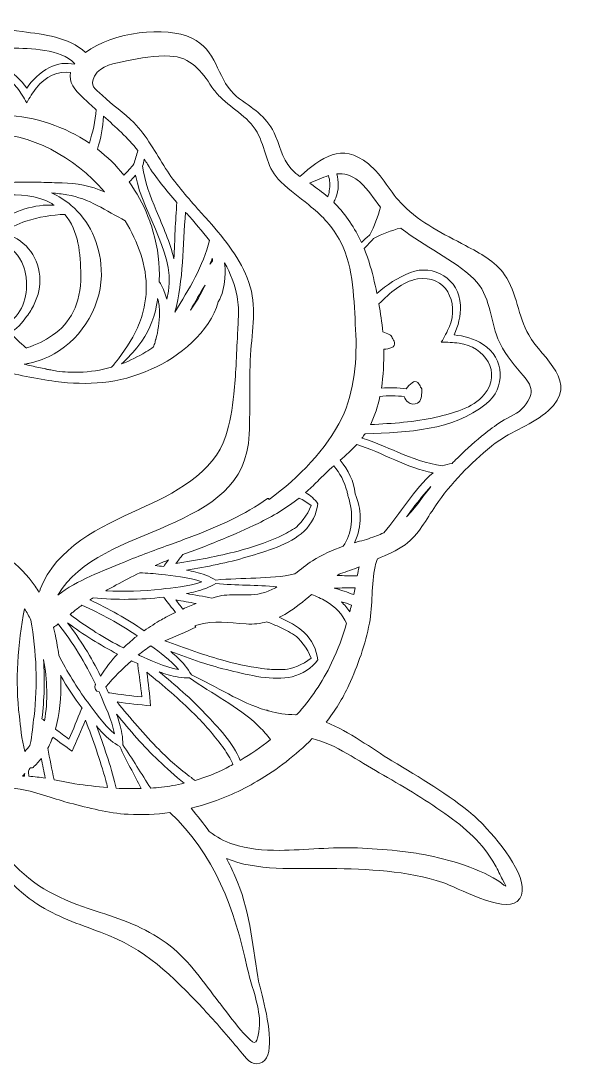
# Model space of a CAD drawing. Extents: x 28 to 2067, y -2033 to -35.
# Drawn here: x 629 to 796.8, y -356.1 to -43.2 of the extents above; entities that cross this region are included whole.
import ezdxf

# ---------------------------------------------------------------- set-up
doc = ezdxf.new("R2010")
doc.units = 0
doc.header["$MEASUREMENT"] = 0
doc.layers.add('Layer 1', color=7, linetype='Continuous', lineweight=0)

msp = doc.modelspace()

# ---------------------------------------------------------------- linework, layer by layer
at = {"layer": 'Layer 1'}
for points, knots in [([(451.05, -300.93), (461.11, -296.79), (471.37, -294.67), (481.86, -291.89), (483.78, -291.38), (485.67, -290.95), (487.53, -290.6), (487.53, -290.6), (491.61, -290.12), (491.61, -290.12), (491.58, -290.07), (491.55, -290.02), (491.51, -289.96), (493.54, -289.69), (495.53, -289.53), (497.51, -289.44), (497.51, -289.44), (497.88, -289.39), (497.88, -289.39), (497.88, -289.39), (497.93, -289.42), (497.93, -289.42), (506.56, -289.04), (514.97, -290.26), (524.18, -292.82), (543.03, -298.04), (569.33, -301.94), (588.16, -292.54), (588.16, -292.54), (607.34, -284.7), (607.34, -284.7), (607.34, -284.7), (628.69, -304.11), (628.69, -304.11), (628.69, -304.11), (628.69, -304.1), (628.69, -304.1), (628.86, -304.24), (629.02, -304.42), (629.19, -304.57), (630.64, -305.89), (632.19, -307.02), (633.79, -308.07), (639.6, -311.86), (646.32, -314.11), (652.83, -316.55), (666.52, -321.65), (674.1, -329.31), (683.81, -339.64), (687.54, -343.62), (691, -347.73), (694.51, -351.85), (695.63, -353.16), (697.51, -356.12), (699.74, -356.03), (705.22, -355.81), (703.72, -345.76), (701.99, -338.11), (701.14, -334.35), (700.22, -331.17), (700.04, -329.98), (698.35, -319.35), (697.59, -309.67), (693.19, -299.64), (692.41, -297.83), (691.55, -296.11), (690.62, -294.42), (699.55, -298.25), (711.09, -297.32), (721.69, -297.46), (732.95, -297.58), (744.84, -298.09), (755.59, -301.66), (759.5, -302.97), (773.77, -310.87), (777.88, -307.34), (782.93, -302.96), (774.56, -291.81), (768.8, -285.53), (767.04, -283.61), (765.52, -282.15), (764.71, -281.45), (757.31, -275.19), (748.59, -270.18), (740.32, -265.16), (734.23, -261.44), (727.53, -256.42), (720.56, -253.57), (723.21, -250.16), (725.55, -246.49), (727.38, -242.46), (730.08, -236.6), (732.33, -230.19), (733.56, -223.87), (734.63, -218.34), (734.03, -212.3), (735.28, -206.84), (735.45, -206.04), (735.68, -205.28), (735.94, -204.54), (738.86, -203.44), (741.72, -202.21), (744.26, -200.34), (748.45, -197.25), (750.49, -192.86), (753.38, -188.66), (758.01, -181.87), (763.86, -176.01), (770.17, -170.79), (770.51, -170.51), (770.84, -170.25), (771.18, -170), (776.26, -166.19), (782.54, -164.3), (787.26, -160.13), (796.78, -151.7), (785.63, -144.69), (781.35, -137.45), (778.03, -131.8), (777.94, -124.77), (774.1, -119.38), (771.19, -115.28), (766.73, -112.94), (762.4, -110.65), (755.88, -107.21), (748.92, -103.82), (743.63, -98.55), (739.79, -94.73), (737.52, -89.54), (733.24, -86.13), (725.05, -79.6), (719.25, -84.23), (712.68, -89.94), (712.25, -89.62), (711.85, -89.3), (711.5, -88.99), (707.29, -85.22), (707.35, -82.29), (705.4, -77.79), (703.01, -72.26), (699.26, -69.95), (694.59, -66.64), (693.94, -66.19), (693.34, -65.68), (692.82, -65.15), (687.71, -59.99), (687.72, -51.89), (680.22, -48.39), (672.5, -44.77), (656.46, -46.47), (648.34, -52.73), (643.09, -47.96), (636.03, -47.4), (629.36, -46.47), (620.33, -45.19), (610.6, -43.25), (601.48, -44.25), (589.59, -45.54), (577.89, -49.61), (567.35, -55.65), (566.82, -54.74), (566.01, -54.05), (565.02, -53.55), (562.06, -52.01), (557.53, -52), (554.72, -51.63), (544.38, -50.26), (535.67, -47.55), (525.44, -51.59), (517.25, -54.82), (511.19, -58.82), (505.78, -65.78), (499.9, -73.28), (497.1, -82.4), (490.96, -89.71), (485.33, -96.42), (480.49, -102.11), (478.92, -111.05), (477.61, -118.57), (478.65, -127.34), (481.22, -134.54), (482.82, -139.02), (485.24, -143.72), (488.19, -148.29), (490.41, -151.71), (492.94, -155.06), (495.71, -158.17), (495.07, -157.85), (494.45, -157.53), (493.81, -157.24), (487.29, -154.22), (480.26, -152.69), (474.8, -155.93), (470.38, -158.56), (469.67, -162.95), (468.74, -167.8), (468.69, -168), (468.66, -168.23), (468.61, -168.43), (467.12, -176.5), (466.04, -184.26), (467.37, -192.5), (467.99, -196.58), (469.36, -199.99), (473.44, -201.68), (480.25, -204.48), (490.29, -194.69), (493.78, -201.78), (495.24, -204.77), (494.6, -208.28), (498.68, -208.85), (499.76, -209), (500.66, -208.51), (501.56, -208.07), (513.49, -217.16), (517.19, -234.09), (525.55, -245.91), (526.48, -247.22), (527.5, -248.53), (528.59, -249.81), (518.64, -249.67), (506.61, -255.37), (500.28, -259.01), (492.07, -263.73), (484.19, -269.5), (476.88, -275.51), (467.64, -283.1), (460.32, -291.89), (449.77, -297.92), (448.18, -298.83), (449.27, -301.68), (451.05, -300.93)], [0, 0, 0, 0, 1, 1, 1, 2, 2, 2, 3, 3, 3, 4, 4, 4, 5, 5, 5, 6, 6, 6, 7, 7, 7, 8, 8, 8, 9, 9, 9, 10, 10, 10, 11, 11, 11, 12, 12, 12, 13, 13, 13, 14, 14, 14, 15, 15, 15, 16, 16, 16, 17, 17, 17, 18, 18, 18, 19, 19, 19, 20, 20, 20, 21, 21, 21, 22, 22, 22, 23, 23, 23, 24, 24, 24, 25, 25, 25, 26, 26, 26, 27, 27, 27, 28, 28, 28, 29, 29, 29, 30, 30, 30, 31, 31, 31, 32, 32, 32, 33, 33, 33, 34, 34, 34, 35, 35, 35, 36, 36, 36, 37, 37, 37, 38, 38, 38, 39, 39, 39, 40, 40, 40, 41, 41, 41, 42, 42, 42, 43, 43, 43, 44, 44, 44, 45, 45, 45, 46, 46, 46, 47, 47, 47, 48, 48, 48, 49, 49, 49, 50, 50, 50, 51, 51, 51, 52, 52, 52, 53, 53, 53, 54, 54, 54, 55, 55, 55, 56, 56, 56, 57, 57, 57, 58, 58, 58, 59, 59, 59, 60, 60, 60, 61, 61, 61, 62, 62, 62, 63, 63, 63, 64, 64, 64, 65, 65, 65, 66, 66, 66, 67, 67, 67, 68, 68, 68, 69, 69, 69, 70, 70, 70, 71, 71, 71, 72, 72, 72, 73, 73, 73, 74, 74, 74, 75, 75, 75, 76, 76, 76, 77, 77, 77, 77]), ([(596.52, -51.98), (597.95, -51.83), (599.38, -51.69), (600.81, -51.59), (601.47, -51.54), (602.12, -51.48), (602.78, -51.44), (610.36, -51.01), (618.43, -51.15), (625.96, -51.41), (631.92, -51.6), (640.68, -51.48), (645.13, -56.09), (645.09, -56.15), (645.05, -56.2), (645.01, -56.25), (642.61, -55.72), (639.99, -55.98), (637.52, -57.27), (634.58, -58.8), (632.45, -60.95), (630.71, -63.41), (628.96, -60.95), (626.83, -58.8), (623.89, -57.27), (617.09, -53.72), (609.12, -57.89), (607.98, -65.4), (607.61, -67.85), (607.54, -70.25), (607.71, -72.61), (604.41, -73.24), (601.2, -74.12), (598.27, -75.31), (597.32, -75.69), (596.46, -76.12), (595.63, -76.58), (594.95, -74.33), (594.27, -72.09), (593.59, -69.85), (593.72, -64.48), (595.15, -59.29), (597.69, -54.36), (598.4, -52.98), (596.32, -51.76), (595.6, -53.14), (594.44, -55.4), (593.5, -57.75), (592.77, -60.14), (592.73, -59.98), (592.65, -59.83), (592.53, -59.69), (590.98, -57.8), (589.88, -55.44), (589.55, -53.01), (591.85, -52.59), (594.17, -52.24), (596.52, -51.98)], [0, 0, 0, 0, 1, 1, 1, 2, 2, 2, 3, 3, 3, 4, 4, 4, 5, 5, 5, 6, 6, 6, 7, 7, 7, 8, 8, 8, 9, 9, 9, 10, 10, 10, 11, 11, 11, 12, 12, 12, 13, 13, 13, 14, 14, 14, 15, 15, 15, 16, 16, 16, 17, 17, 17, 18, 18, 18, 19, 19, 19, 19]), ([(651.1, -59.79), (652.71, -56.48), (657.31, -56.02), (660.63, -55.26), (664.8, -54.3), (669.35, -53.63), (673.67, -53.8), (679.9, -54.02), (683.2, -58.35), (686.29, -63.11), (687.01, -64.18), (687.82, -65.17), (688.73, -66.05), (692.63, -69.9), (697.91, -72.44), (700.31, -77.53), (702.7, -82.55), (702.67, -87.47), (706.97, -91.53), (709.78, -94.18), (712.58, -96.22), (715.22, -98.34), (715.52, -98.58), (715.81, -98.83), (716.1, -99.07), (719.45, -101.83), (722.49, -104.85), (724.92, -109.62), (728.9, -117.43), (728.89, -127.19), (729.41, -135.79), (729.91, -144.31), (729.07, -154.65), (725.24, -162.35), (720.55, -171.81), (712.49, -180.13), (703.48, -186.8), (703.45, -186.59), (703.21, -186.38), (702.99, -186.53), (696.04, -191.41), (688.64, -194.69), (681.06, -197.58), (678.86, -198.42), (676.66, -199.24), (674.43, -200.05), (669.56, -201.83), (664.65, -203.58), (659.73, -205.66), (653.93, -208.11), (645.78, -210.98), (640.03, -215.5), (652.82, -193.58), (696.31, -197.53), (697.5, -167.24), (697.83, -158.81), (697.32, -150.37), (697.99, -141.95), (698.58, -134.51), (699.8, -127.48), (696.9, -120.34), (694.13, -113.55), (689.35, -107.84), (684.38, -102.25), (683.58, -101.35), (682.78, -100.47), (681.99, -99.57), (678.53, -95.71), (675.12, -91.79), (672.39, -87.55), (669.33, -82.8), (666.85, -77.83), (662.85, -73.77), (659.91, -70.8), (656.41, -68.5), (653.41, -65.62), (650.98, -63.3), (649.56, -62.99), (651.1, -59.79)], [0, 0, 0, 0, 1, 1, 1, 2, 2, 2, 3, 3, 3, 4, 4, 4, 5, 5, 5, 6, 6, 6, 7, 7, 7, 8, 8, 8, 9, 9, 9, 10, 10, 10, 11, 11, 11, 12, 12, 12, 13, 13, 13, 14, 14, 14, 15, 15, 15, 16, 16, 16, 17, 17, 17, 18, 18, 18, 19, 19, 19, 20, 20, 20, 21, 21, 21, 22, 22, 22, 23, 23, 23, 24, 24, 24, 25, 25, 25, 26, 26, 26, 26]), ([(647.55, -66.23), (648.87, -67.51), (650.2, -68.71), (651.52, -69.88), (651.43, -73.31), (650.44, -76.83), (649.5, -79.95), (642.13, -74.94), (633.37, -71.98), (624.12, -71.52), (623.82, -71.5), (623.51, -71.45), (623.21, -71.45), (622.34, -71.42), (621.44, -71.41), (620.56, -71.42), (619.43, -71.42), (618.31, -71.45), (617.16, -71.5), (615.96, -71.56), (614.76, -71.65), (613.56, -71.77), (612.4, -71.89), (611.24, -72.04), (610.08, -72.21), (609.74, -69.58), (609.79, -66.95), (610.69, -64.53), (613.68, -56.44), (623.08, -57.2), (627.81, -63.31), (628.91, -64.74), (629.85, -66.27), (630.71, -67.84), (631.56, -66.27), (632.5, -64.74), (633.61, -63.31), (636.23, -59.93), (640.28, -58.19), (643.88, -58.69), (643.17, -61.69), (645.15, -63.89), (647.55, -66.23)], [0, 0, 0, 0, 1, 1, 1, 2, 2, 2, 3, 3, 3, 4, 4, 4, 5, 5, 5, 6, 6, 6, 7, 7, 7, 8, 8, 8, 9, 9, 9, 10, 10, 10, 11, 11, 11, 12, 12, 12, 13, 13, 13, 14, 14, 14, 14]), ([(653.75, -71.85), (657.44, -75.09), (660.98, -78.25), (664.09, -82.17), (663.69, -83.49), (663.29, -84.81), (662.89, -86.13), (661.98, -87.32), (660.96, -88.44), (659.89, -89.51), (657.54, -86.59), (654.87, -83.98), (651.94, -81.71), (652.93, -78.49), (653.59, -75.21), (653.75, -71.85)], [0, 0, 0, 0, 1, 1, 1, 2, 2, 2, 3, 3, 3, 4, 4, 4, 5, 5, 5, 5]), ([(654.02, -94.49), (650, -92.78), (645.56, -91.9), (641.35, -91.84), (640.32, -91.82), (639.27, -91.81), (638.2, -91.76), (637.15, -91.73), (636.09, -91.7), (635.02, -91.67), (626.68, -91.41), (618.03, -91.44), (610.95, -96.01), (601.99, -101.81), (596.72, -111.92), (596.57, -122.54), (596.52, -125.83), (596.86, -133.43), (599.14, -138.12), (597.82, -137.81), (596.49, -137.51), (595.15, -137.23), (593.89, -136.96), (592.62, -136.7), (591.36, -136.47), (588.92, -136.02), (586.47, -135.65), (584.01, -135.35), (583.79, -135.32), (583.58, -135.29), (583.37, -135.27), (575.82, -134.4), (568.18, -135.04), (561.42, -137.52), (561.33, -136.4), (561.23, -135.29), (561.13, -134.16), (560.87, -131.15), (560.59, -128.13), (560.67, -125.1), (560.75, -122.77), (561.05, -120.43), (561.71, -118.08), (561.75, -117.93), (561.77, -117.76), (561.83, -117.61), (563.27, -112.77), (566.11, -108.37), (569.58, -104.58), (572.01, -101.92), (574.77, -99.56), (577.6, -97.58), (581.8, -94.64), (585.32, -91.7), (588.83, -88.44), (590.14, -87.23), (591.45, -85.98), (592.81, -84.65), (598.68, -78.88), (606.69, -77.38), (614.68, -76.84), (615.85, -76.77), (617.03, -76.75), (618.18, -76.77), (632.13, -76.97), (644.93, -83.98), (654.02, -94.49)], [0, 0, 0, 0, 1, 1, 1, 2, 2, 2, 3, 3, 3, 4, 4, 4, 5, 5, 5, 6, 6, 6, 7, 7, 7, 8, 8, 8, 9, 9, 9, 10, 10, 10, 11, 11, 11, 12, 12, 12, 13, 13, 13, 14, 14, 14, 15, 15, 15, 16, 16, 16, 17, 17, 17, 18, 18, 18, 19, 19, 19, 20, 20, 20, 21, 21, 21, 22, 22, 22, 22]), ([(674.86, -114.58), (673.7, -109.67), (671.59, -104.83), (669.59, -100.12), (667.78, -95.87), (666.1, -91.39), (665.5, -86.83), (665.67, -86.14), (665.83, -85.45), (665.99, -84.76), (666.31, -85.24), (666.63, -85.73), (666.94, -86.24), (669.41, -90.26), (672.55, -94.01), (675.79, -97.71), (675.27, -103.25), (675.18, -108.95), (674.86, -114.58)], [0, 0, 0, 0, 1, 1, 1, 2, 2, 2, 3, 3, 3, 4, 4, 4, 5, 5, 5, 6, 6, 6, 6]), ([(668.12, -104.75), (667.8, -103.8), (667.48, -102.85), (667.1, -101.89), (665.62, -98.15), (663.71, -94.71), (661.46, -91.57), (662.13, -90.91), (662.78, -90.23), (663.38, -89.52), (665.72, -102.11), (676.33, -113.86), (672.75, -126.71), (672.34, -125.13), (671.72, -123.58), (670.83, -122.05), (670.71, -121.85), (670.59, -121.66), (670.46, -121.46), (670.49, -120.76), (670.51, -120.07), (670.51, -119.38), (670.49, -114.43), (669.72, -109.59), (668.12, -104.75)], [0, 0, 0, 0, 1, 1, 1, 2, 2, 2, 3, 3, 3, 4, 4, 4, 5, 5, 5, 6, 6, 6, 7, 7, 7, 8, 8, 8, 8]), ([(721.27, -89.67), (721.69, -91), (721.8, -92.52), (721.51, -94.23), (721.41, -94.84), (721.25, -95.44), (721.06, -96.02), (719.45, -94.65), (717.77, -93.44), (715.96, -92.17), (715.86, -92.08), (715.71, -91.99), (715.57, -91.9), (717.51, -91.14), (719.4, -90.25), (721.27, -89.67)], [0, 0, 0, 0, 1, 1, 1, 2, 2, 2, 3, 3, 3, 4, 4, 4, 5, 5, 5, 5]), ([(730.27, -91.2), (730.47, -91.35), (730.67, -91.5), (730.87, -91.7), (733.18, -93.86), (734.92, -96.54), (736.83, -99.08), (736.13, -101.98), (735.09, -104.76), (733.66, -107.38), (732.83, -108.15), (732, -108.93), (731.17, -109.71), (729.17, -105.45), (726.48, -101.41), (723.3, -98.13), (723.15, -97.97), (722.99, -97.82), (722.83, -97.66), (723.03, -97.22), (723.24, -96.79), (723.42, -96.33), (724.38, -93.89), (724.41, -91.39), (723.75, -89.14), (725.9, -88.91), (728.05, -89.37), (730.27, -91.2)], [0, 0, 0, 0, 1, 1, 1, 2, 2, 2, 3, 3, 3, 4, 4, 4, 5, 5, 5, 6, 6, 6, 7, 7, 7, 8, 8, 8, 9, 9, 9, 9]), ([(617.18, -135.83), (618.69, -138.13), (620.47, -140.11), (622.48, -141.53), (623.27, -142.09), (624.11, -142.58), (624.97, -142.94), (623.95, -143.16), (622.9, -143.38), (621.85, -143.57), (621.58, -143.63), (621.35, -143.78), (621.2, -143.98), (620.76, -143.86), (620.32, -143.74), (619.86, -143.61), (616.51, -142.7), (613.15, -141.77), (609.78, -140.86), (608.18, -140.43), (606.57, -139.99), (604.97, -139.56), (604.01, -134.1), (603.34, -128.12), (603.57, -122.35), (603.6, -121.62), (603.65, -120.9), (603.71, -120.18), (603.81, -118.84), (603.98, -117.51), (604.22, -116.2), (605.87, -106.91), (610.79, -98.96), (622.08, -95.81), (622.52, -95.68), (623.01, -95.58), (623.47, -95.49), (628.64, -95.39), (633.51, -95.33), (638.22, -98.06), (638.46, -98.2), (638.69, -98.37), (638.93, -98.52), (633.23, -98.16), (626.85, -100.2), (621.72, -103.71), (617.01, -106.94), (613.37, -111.42), (612.34, -116.49), (611.27, -121.69), (613.25, -129.81), (617.18, -135.83)], [0, 0, 0, 0, 1, 1, 1, 2, 2, 2, 3, 3, 3, 4, 4, 4, 5, 5, 5, 6, 6, 6, 7, 7, 7, 8, 8, 8, 9, 9, 9, 10, 10, 10, 11, 11, 11, 12, 12, 12, 13, 13, 13, 14, 14, 14, 15, 15, 15, 16, 16, 16, 17, 17, 17, 17]), ([(631.31, -145.96), (631.31, -145.96), (631.54, -145.91), (631.54, -145.91), (634.15, -145.35), (636.67, -144.39), (638.96, -143.08), (647.69, -138.09), (653.59, -128.21), (653.09, -117.75), (652.71, -109.91), (649.32, -103.07), (644.09, -98.6), (642.3, -97.05), (640.29, -95.78), (638.1, -94.85), (639.74, -94.99), (641.32, -95.17), (642.79, -95.42), (649.48, -96.48), (654.55, -100.24), (660.28, -103.2), (664.04, -109.51), (666.78, -116.61), (666.58, -123.98), (666.52, -125.74), (666.31, -127.43), (665.97, -129.06), (665.51, -131.24), (664.81, -133.32), (663.93, -135.3), (662.24, -139.06), (659.9, -142.5), (657.23, -145.84), (656.88, -146.26), (656.53, -146.69), (656.17, -147.11), (653.03, -148.01), (649.74, -148.53), (646.38, -148.62), (644.22, -148.68), (641.99, -148.58), (639.77, -148.26), (639.15, -148.17), (638.54, -148.06), (637.91, -147.95), (637.49, -147.86), (637.08, -147.77), (636.65, -147.69), (636.59, -147.68), (636.51, -147.66), (636.45, -147.65), (635.01, -147.36), (633.56, -147.05), (632.13, -146.72), (631.4, -146.55), (630.67, -146.4), (629.94, -146.22), (630.39, -146.16), (630.85, -146.05), (631.31, -145.96)], [0, 0, 0, 0, 1, 1, 1, 2, 2, 2, 3, 3, 3, 4, 4, 4, 5, 5, 5, 6, 6, 6, 7, 7, 7, 8, 8, 8, 9, 9, 9, 10, 10, 10, 11, 11, 11, 12, 12, 12, 13, 13, 13, 14, 14, 14, 15, 15, 15, 16, 16, 16, 17, 17, 17, 18, 18, 18, 19, 19, 19, 20, 20, 20, 20]), ([(630.68, -131.89), (631.57, -130.75), (632.33, -129.53), (632.95, -128.24), (634.21, -125.65), (634.9, -122.8), (634.61, -119.85), (634.29, -116.58), (633.12, -113.78), (631.29, -111.58), (629.34, -109.24), (626.65, -107.62), (623.47, -106.99), (623.42, -106.97), (623.38, -106.96), (623.35, -106.96), (623.41, -106.89), (623.5, -106.85), (623.57, -106.79), (625.61, -105.31), (627.97, -104.17), (630.47, -103.33), (634.28, -102.04), (638.39, -101.41), (642.12, -101.29), (646.29, -106.15), (646.9, -113.15), (646.94, -119.54), (647, -128.31), (643.73, -133.89), (638.45, -137.55), (636.19, -139.12), (633.58, -140.36), (630.68, -141.33), (630.65, -141.35), (630.64, -141.36), (630.61, -141.36), (629.77, -140.65), (628.9, -139.88), (628.05, -139.09), (627.21, -138.32), (626.37, -137.51), (625.57, -136.66), (627.71, -135.97), (629.34, -133.6), (630.68, -131.89)], [0, 0, 0, 0, 1, 1, 1, 2, 2, 2, 3, 3, 3, 4, 4, 4, 5, 5, 5, 6, 6, 6, 7, 7, 7, 8, 8, 8, 9, 9, 9, 10, 10, 10, 11, 11, 11, 12, 12, 12, 13, 13, 13, 14, 14, 14, 15, 15, 15, 15]), ([(675.18, -130.58), (677.78, -120.89), (677.53, -110.7), (678.35, -100.62), (678.44, -100.72), (678.53, -100.82), (678.62, -100.93), (681.03, -103.61), (683.4, -106.33), (685.56, -109.14), (683.7, -116.56), (679.36, -123.86), (675.18, -130.58)], [0, 0, 0, 0, 1, 1, 1, 2, 2, 2, 3, 3, 3, 4, 4, 4, 4]), ([(743.12, -105.51), (750.08, -111.02), (758.65, -114.6), (764.95, -120.73), (769.89, -125.54), (769.66, -132.52), (772.11, -138.56), (773.72, -142.55), (776.28, -145.61), (779.02, -148.82), (782.6, -153.01), (783.63, -154.95), (779.16, -159.73), (777.51, -161.46), (774.36, -162.51), (772.35, -163.91), (770.59, -165.14), (768.88, -166.45), (767.22, -167.8), (764.47, -170.09), (761.83, -172.52), (759.29, -175.02), (758.97, -175.33), (758.67, -175.65), (758.36, -175.96), (757.35, -176.2), (756.35, -176.43), (755.34, -176.67), (750.78, -176.07), (746.31, -174.4), (742.05, -172.59), (738.54, -171.09), (734.95, -169.54), (731.31, -168.36), (731.63, -167.95), (731.93, -167.52), (732.23, -167.09), (745.28, -166.52), (758.37, -166.26), (768.57, -158.12), (774.51, -153.37), (774.13, -144.39), (767.65, -140.27), (764.86, -138.49), (761.93, -137.71), (758.94, -137.43), (760.19, -134.7), (760.98, -131.77), (760.84, -128.47), (760.51, -120.8), (752.92, -115.98), (745.84, -118.75), (742.02, -120.25), (738.75, -122.4), (735.81, -124.96), (735.14, -121.7), (734.35, -118.59), (733.5, -115.74), (733.08, -114.33), (732.56, -112.92), (731.98, -111.52), (732.92, -110.52), (733.86, -109.52), (734.8, -108.51), (737.38, -107.11), (740.11, -106.08), (742.96, -105.38), (743.02, -105.42), (743.07, -105.47), (743.12, -105.51)], [0, 0, 0, 0, 1, 1, 1, 2, 2, 2, 3, 3, 3, 4, 4, 4, 5, 5, 5, 6, 6, 6, 7, 7, 7, 8, 8, 8, 9, 9, 9, 10, 10, 10, 11, 11, 11, 12, 12, 12, 13, 13, 13, 14, 14, 14, 15, 15, 15, 16, 16, 16, 17, 17, 17, 18, 18, 18, 19, 19, 19, 20, 20, 20, 21, 21, 21, 22, 22, 22, 23, 23, 23, 23]), ([(623.71, -134.27), (623.62, -134.28), (623.56, -134.31), (623.5, -134.36), (619.46, -129.61), (616.4, -124.02), (616.91, -118.28), (617.24, -114.54), (618.7, -111.58), (620.85, -109.21), (621.08, -108.97), (621.31, -108.71), (621.53, -108.48), (621.76, -108.6), (622.05, -108.75), (622.46, -109.03), (622.52, -109.07), (622.57, -109.09), (622.63, -109.15), (625.45, -111.16), (627.56, -112.31), (629.24, -115.59), (629.56, -116.23), (629.82, -116.93), (630.03, -117.67), (630.38, -118.91), (630.59, -120.28), (630.64, -121.68), (630.82, -126.96), (628.76, -132.8), (623.71, -134.27)], [0, 0, 0, 0, 1, 1, 1, 2, 2, 2, 3, 3, 3, 4, 4, 4, 5, 5, 5, 6, 6, 6, 7, 7, 7, 8, 8, 8, 9, 9, 9, 10, 10, 10, 10]), ([(685.68, -116.25), (685.68, -116.25), (685.68, -116.25), (685.68, -116.25), (685.93, -115.64), (686.17, -115.03), (686.4, -114.42), (686.43, -114.7), (686.46, -114.97), (686.48, -115.24), (686.22, -115.58), (685.94, -115.91), (685.68, -116.25)], [0, 0, 0, 0, 1, 1, 1, 2, 2, 2, 3, 3, 3, 4, 4, 4, 4]), ([(561.2, -145.24), (572.04, -141.03), (584.16, -142.35), (595.3, -144.18), (604.01, -145.61), (612.86, -145.97), (621.5, -147.92), (627.67, -149.32), (633.58, -150.65), (639.38, -151.38), (648.89, -152.59), (658.18, -152.18), (668.09, -147.75), (676.49, -144.01), (685.68, -136.6), (688.17, -127.51), (689.44, -125.47), (689.98, -122.85), (690.16, -120.47), (690.19, -120.05), (690.22, -119.61), (690.24, -119.19), (690.27, -118.08), (690.19, -116.94), (690.08, -115.83), (691.85, -119), (693.19, -122.33), (693.84, -125.94), (694.24, -128.13), (694.38, -130.43), (694.21, -132.85), (694.12, -134.28), (694.04, -135.77), (693.97, -137.28), (693.81, -140.28), (693.69, -143.42), (693.52, -146.58), (693.37, -149.44), (693.17, -152.34), (692.87, -155.17), (692.41, -159.6), (691.68, -163.89), (690.46, -167.74), (686.98, -178.86), (674.46, -185.25), (664.49, -189.66), (652.94, -194.79), (639.25, -201.51), (634.79, -213.67), (634.69, -213.99), (634.55, -214.3), (634.44, -214.62), (634.06, -213.99), (633.65, -213.4), (633.24, -212.8), (628.67, -206.15), (622.02, -201.45), (613.08, -198.42), (596.29, -192.74), (579.11, -193.33), (561.68, -191.61), (555.39, -190.99), (547.75, -190.35), (540.93, -188.6), (540.9, -188.37), (540.85, -188.14), (540.83, -187.9), (540.73, -187.05), (540.64, -186.16), (540.67, -185.2), (540.73, -183.44), (541, -181.63), (541.35, -179.81), (541.69, -178.12), (542.1, -176.45), (542.49, -174.78), (542.75, -173.68), (543.01, -172.58), (543.22, -171.5), (543.38, -170.74), (543.56, -169.96), (543.76, -169.19), (546.18, -159.67), (551.83, -148.87), (561.2, -145.24)], [0, 0, 0, 0, 1, 1, 1, 2, 2, 2, 3, 3, 3, 4, 4, 4, 5, 5, 5, 6, 6, 6, 7, 7, 7, 8, 8, 8, 9, 9, 9, 10, 10, 10, 11, 11, 11, 12, 12, 12, 13, 13, 13, 14, 14, 14, 15, 15, 15, 16, 16, 16, 17, 17, 17, 18, 18, 18, 19, 19, 19, 20, 20, 20, 21, 21, 21, 22, 22, 22, 23, 23, 23, 24, 24, 24, 25, 25, 25, 26, 26, 26, 27, 27, 27, 28, 28, 28, 28]), ([(748.9, -153.11), (748.71, -152.57), (748.42, -152.09), (748.04, -151.74), (747.52, -151.26), (746.85, -151.31), (746.33, -151.75), (745.68, -152.29), (745.05, -152.89), (744.61, -153.62), (742.11, -153.19), (739.61, -153.15), (737.13, -153.42), (737.73, -149.66), (737.93, -145.72), (737.83, -141.74), (738.65, -141.71), (739.46, -141.47), (740.24, -141.19), (740.87, -140.96), (741.25, -140.41), (741.1, -139.72), (740.99, -139.21), (740.71, -138.72), (740.35, -138.28), (740.27, -137.88), (739.98, -137.53), (739.5, -137.34), (738.95, -137.12), (738.25, -136.74), (737.54, -136.53), (737.29, -133.69), (736.9, -130.89), (736.42, -128.15), (739.61, -124.85), (743.42, -121.44), (747.95, -120.66), (756.45, -119.21), (760.49, -127.73), (757.56, -134.88), (756.88, -136.55), (756.03, -138.13), (755.09, -139.65), (756.88, -139.61), (758.67, -139.66), (760.46, -139.9), (768.12, -140.94), (773.48, -148.7), (767.97, -155.34), (764.56, -159.43), (758.55, -160.93), (753.61, -162.08), (747.12, -163.59), (740.47, -163.97), (733.85, -164.31), (733.87, -164.26), (733.9, -164.21), (733.93, -164.16), (735.15, -161.61), (736.05, -158.83), (736.67, -155.92), (739.15, -155.59), (741.63, -155.57), (744.09, -155.98), (744.21, -156.61), (744.55, -157.19), (745.13, -157.62), (745.97, -158.25), (747.07, -158.34), (748.01, -157.91), (749.23, -157.34), (749.14, -155.42), (749.3, -154.31), (749.38, -153.8), (749.22, -153.38), (748.9, -153.11)], [0, 0, 0, 0, 1, 1, 1, 2, 2, 2, 3, 3, 3, 4, 4, 4, 5, 5, 5, 6, 6, 6, 7, 7, 7, 8, 8, 8, 9, 9, 9, 10, 10, 10, 11, 11, 11, 12, 12, 12, 13, 13, 13, 14, 14, 14, 15, 15, 15, 16, 16, 16, 17, 17, 17, 18, 18, 18, 19, 19, 19, 20, 20, 20, 21, 21, 21, 22, 22, 22, 23, 23, 23, 24, 24, 24, 25, 25, 25, 25]), ([(684.22, -122.54), (683, -125.16), (681.54, -127.65), (679.88, -129.99), (681.25, -127.48), (682.68, -124.96), (684.22, -122.54)], [0, 0, 0, 0, 1, 1, 1, 2, 2, 2, 2]), ([(664.36, -140.55), (666.94, -137.16), (668.82, -133.29), (669.68, -128.5), (669.8, -127.83), (669.9, -127.17), (670, -126.51), (670.37, -127.85), (670.57, -129.29), (670.57, -130.83), (670.56, -133.62), (670.13, -136.26), (669.44, -138.82), (669.41, -138.87), (669.38, -138.92), (669.36, -138.98), (669.24, -139.2), (669.21, -139.41), (669.22, -139.61), (669.08, -140.09), (668.93, -140.56), (668.78, -141.02), (668.02, -141.55), (667.26, -142.06), (666.47, -142.55), (664.14, -143.96), (661.68, -145.18), (659.12, -146.12), (661.08, -144.37), (662.83, -142.55), (664.36, -140.55)], [0, 0, 0, 0, 1, 1, 1, 2, 2, 2, 3, 3, 3, 4, 4, 4, 5, 5, 5, 6, 6, 6, 7, 7, 7, 8, 8, 8, 9, 9, 9, 10, 10, 10, 10]), ([(735.71, -197.69), (734.17, -198.28), (732.47, -198.81), (730.56, -199.33), (730.07, -199.46), (729.58, -199.6), (729.1, -199.74), (731.44, -194.58), (731.16, -189.59), (729.26, -185.06), (728.79, -181.38), (727.39, -177.93), (724.75, -175.04), (726.49, -173.51), (728.2, -171.96), (729.74, -170.26), (737.36, -172.71), (744.84, -177.34), (752.65, -178.79), (752.65, -178.79), (752.65, -178.79), (752.65, -178.79), (746.9, -183.71), (742.85, -190.98), (737.83, -196.79), (737.15, -197.11), (736.45, -197.41), (735.71, -197.69)], [0, 0, 0, 0, 1, 1, 1, 2, 2, 2, 3, 3, 3, 4, 4, 4, 5, 5, 5, 6, 6, 6, 7, 7, 7, 8, 8, 8, 9, 9, 9, 9]), ([(725.7, -200.82), (722.49, -201.93), (719.42, -203.3), (716.48, -205.16), (714.62, -206.36), (712.9, -207.75), (711.2, -209.12), (703.51, -210.76), (695.37, -210.16), (687.46, -210.96), (685.55, -209.8), (683.39, -209.01), (681.43, -208.55), (680.5, -208.34), (679.55, -208.14), (678.61, -207.95), (684.77, -206.94), (690.94, -205.8), (696.91, -203.99), (702.44, -202.31), (709.6, -200.39), (713.92, -196.29), (716.2, -194.14), (717.74, -191.02), (718.09, -188.05), (718.09, -188.05), (718.1, -188.05), (718.1, -188.05), (717.14, -186.76), (715.85, -185.61), (714.39, -184.71), (715.62, -183.64), (716.82, -182.53), (717.94, -181.34), (719.49, -179.69), (721.16, -178.19), (722.84, -176.71), (724.69, -178.81), (726.05, -181.45), (726.84, -184.41), (726.94, -184.82), (727.03, -185.23), (727.1, -185.64), (727.24, -186.03), (727.37, -186.43), (727.48, -186.83), (728.85, -191.85), (728.32, -196.87), (725.7, -200.82)], [0, 0, 0, 0, 1, 1, 1, 2, 2, 2, 3, 3, 3, 4, 4, 4, 5, 5, 5, 6, 6, 6, 7, 7, 7, 8, 8, 8, 9, 9, 9, 10, 10, 10, 11, 11, 11, 12, 12, 12, 13, 13, 13, 14, 14, 14, 15, 15, 15, 16, 16, 16, 16]), ([(748.53, -187.4), (747.21, -189.21), (745.94, -190.72), (744.67, -191.99), (745.31, -191.15), (745.95, -190.3), (746.58, -189.47), (748.27, -187.22), (750.06, -184.97), (752.02, -182.93), (750.82, -184.38), (749.65, -185.86), (748.53, -187.4)], [0, 0, 0, 0, 1, 1, 1, 2, 2, 2, 3, 3, 3, 4, 4, 4, 4]), ([(716.02, -188.61), (716.02, -188.61), (716.02, -188.61), (716.02, -188.61), (715.02, -191.56), (712.52, -194.55), (711.03, -195.48), (709.49, -196.43), (707.94, -197.32), (706.27, -198.04), (702.34, -199.73), (698.31, -201.18), (694.16, -202.25), (687.99, -203.84), (681.74, -204.98), (675.46, -206.02), (676.17, -205.12), (676.85, -204.2), (677.53, -203.29), (677.91, -203.15), (678.29, -203.01), (678.68, -202.88), (685.97, -200.26), (693.13, -197.26), (700.12, -193.94), (704.53, -191.84), (708.66, -189.36), (712.43, -186.36), (713.7, -186.94), (714.99, -187.7), (716.02, -188.61)], [0, 0, 0, 0, 1, 1, 1, 2, 2, 2, 3, 3, 3, 4, 4, 4, 5, 5, 5, 6, 6, 6, 7, 7, 7, 8, 8, 8, 9, 9, 9, 10, 10, 10, 10]), ([(669.25, -206.62), (669.71, -206.42), (670.15, -206.2), (670.61, -206.01), (670.93, -205.88), (671.25, -205.72), (671.57, -205.59), (672.14, -205.35), (672.72, -205.13), (673.29, -204.9), (672.87, -205.44), (672.45, -205.99), (672.03, -206.52), (671.93, -206.64), (671.87, -206.76), (671.82, -206.88), (670.97, -206.78), (670.11, -206.69), (669.25, -206.62)], [0, 0, 0, 0, 1, 1, 1, 2, 2, 2, 3, 3, 3, 4, 4, 4, 5, 5, 5, 6, 6, 6, 6]), ([(671.11, -209.27), (674.35, -209.66), (679.26, -210.02), (683.3, -211.47), (683.3, -211.47), (683.3, -211.47), (683.3, -211.47), (679.26, -212.92), (674.35, -213.27), (671.11, -213.66), (665.59, -214.33), (660.02, -214.45), (654.48, -214.14), (655.52, -213.55), (656.56, -212.98), (657.6, -212.41), (659.92, -211.15), (662.26, -209.93), (664.63, -208.76), (666.79, -208.86), (668.96, -209.01), (671.11, -209.27)], [0, 0, 0, 0, 1, 1, 1, 2, 2, 2, 3, 3, 3, 4, 4, 4, 5, 5, 5, 6, 6, 6, 7, 7, 7, 7]), ([(729.91, -209.68), (727.87, -209.68), (725.84, -209.63), (723.84, -209.57), (723.91, -209.53), (723.97, -209.49), (724.03, -209.45), (724.29, -209.29), (724.57, -209.15), (724.84, -209), (726.74, -208.42), (728.61, -207.75), (730.46, -207), (730.25, -207.85), (730.07, -208.73), (729.91, -209.68)], [0, 0, 0, 0, 1, 1, 1, 2, 2, 2, 3, 3, 3, 4, 4, 4, 5, 5, 5, 5]), ([(702.17, -214.63), (699.39, -215.54), (696.66, -215.41), (693.94, -215.38), (691.85, -215.35), (689.75, -215.38), (687.62, -215.97), (687.18, -216.09), (686.74, -216.22), (686.29, -216.36), (683.74, -215.85), (681.18, -215.41), (678.61, -214.99), (679.55, -214.8), (680.5, -214.6), (681.43, -214.38), (683.39, -213.92), (685.55, -213.13), (687.46, -211.98), (693.54, -212.59), (699.77, -212.38), (705.81, -212.99), (704.67, -213.65), (703.47, -214.21), (702.17, -214.63)], [0, 0, 0, 0, 1, 1, 1, 2, 2, 2, 3, 3, 3, 4, 4, 4, 5, 5, 5, 6, 6, 6, 7, 7, 7, 8, 8, 8, 8]), ([(722.19, -235.79), (719.43, -241.57), (715.91, -246.73), (711.77, -251.31), (711.63, -251.31), (711.49, -251.33), (711.35, -251.33), (708.56, -251.32), (705.91, -250.89), (703.36, -250.2), (703.3, -250.17), (703.25, -250.15), (703.2, -250.12), (702.98, -250), (702.76, -249.97), (702.56, -249.99), (694.7, -247.66), (687.68, -242.81), (680.11, -239.4), (679.03, -237.45), (677.56, -235.68), (676.09, -234.31), (675.39, -233.65), (674.68, -233.01), (673.95, -232.37), (679.8, -234.58), (685.71, -236.68), (691.78, -238.09), (697.41, -239.4), (704.57, -241.32), (710.36, -239.93), (713.42, -239.21), (716.32, -237.28), (718.1, -234.89), (718.1, -234.89), (718.09, -234.88), (718.09, -234.88), (717.74, -231.91), (716.2, -228.8), (713.92, -226.64), (711.89, -224.72), (709.24, -223.29), (706.43, -222.12), (707.2, -221.76), (707.94, -221.36), (708.67, -220.93), (711.32, -219.34), (713.73, -217.33), (716.2, -215.28), (717.65, -215.82), (719.08, -216.47), (720.47, -217.27), (723.4, -218.95), (725.45, -221.25), (726.71, -223.91), (725.54, -227.88), (724.09, -231.79), (722.19, -235.79)], [0, 0, 0, 0, 1, 1, 1, 2, 2, 2, 3, 3, 3, 4, 4, 4, 5, 5, 5, 6, 6, 6, 7, 7, 7, 8, 8, 8, 9, 9, 9, 10, 10, 10, 11, 11, 11, 12, 12, 12, 13, 13, 13, 14, 14, 14, 15, 15, 15, 16, 16, 16, 17, 17, 17, 18, 18, 18, 19, 19, 19, 19]), ([(728.84, -215.31), (726.92, -214.58), (724.98, -213.93), (723, -213.39), (725.05, -213.33), (727.15, -213.27), (729.26, -213.26), (729.12, -213.95), (728.98, -214.63), (728.84, -215.31)], [0, 0, 0, 0, 1, 1, 1, 2, 2, 2, 3, 3, 3, 3]), ([(663.88, -227.69), (663.65, -227.87), (663.42, -228.04), (663.2, -228.22), (662, -229.2), (660.85, -230.22), (659.75, -231.3), (654.09, -228.48), (648.75, -225.08), (643.72, -221.25), (644.02, -221.01), (644.3, -220.77), (644.6, -220.54), (645.47, -219.85), (646.35, -219.17), (647.26, -218.51), (653.07, -221.04), (658.65, -224.09), (663.88, -227.69)], [0, 0, 0, 0, 1, 1, 1, 2, 2, 2, 3, 3, 3, 4, 4, 4, 5, 5, 5, 6, 6, 6, 6]), ([(671.82, -216.05), (671.87, -216.18), (671.93, -216.3), (672.03, -216.41), (673.15, -217.81), (674.25, -219.23), (675.32, -220.66), (674.5, -221.06), (673.68, -221.46), (672.88, -221.88), (672.3, -222.18), (671.74, -222.52), (671.18, -222.84), (669.37, -223.85), (667.63, -224.96), (665.96, -226.15), (660.82, -222.57), (655.32, -219.5), (649.6, -216.91), (649.94, -216.69), (650.29, -216.49), (650.63, -216.29), (657.69, -216.93), (664.81, -216.89), (671.82, -216.05)], [0, 0, 0, 0, 1, 1, 1, 2, 2, 2, 3, 3, 3, 4, 4, 4, 5, 5, 5, 6, 6, 6, 7, 7, 7, 8, 8, 8, 8]), ([(675.46, -216.92), (677.5, -217.26), (679.52, -217.61), (681.55, -217.98), (680.19, -218.5), (678.85, -219.05), (677.53, -219.64), (676.85, -218.73), (676.17, -217.82), (675.46, -216.92)], [0, 0, 0, 0, 1, 1, 1, 2, 2, 2, 3, 3, 3, 3]), ([(727.65, -220.52), (726.9, -219.37), (726.05, -218.34), (725.13, -217.43), (726.19, -217.7), (727.19, -218.06), (728.14, -218.48), (727.98, -219.16), (727.82, -219.85), (727.65, -220.52)], [0, 0, 0, 0, 1, 1, 1, 2, 2, 2, 3, 3, 3, 3]), ([(628.51, -251.88), (627.22, -241.1), (627.93, -230.17), (630.08, -219.55), (630.76, -220.63), (631.38, -221.76), (631.96, -222.93), (633.6, -232.48), (634.06, -242.24), (632.9, -251.88), (632.62, -254.22), (632.35, -257.43), (631.68, -260.57), (631.17, -261.15), (630.67, -261.74), (630.16, -262.33), (629.16, -258.68), (628.85, -254.66), (628.51, -251.88)], [0, 0, 0, 0, 1, 1, 1, 2, 2, 2, 3, 3, 3, 4, 4, 4, 5, 5, 5, 6, 6, 6, 6]), ([(651.37, -242.21), (651.34, -242.27), (651.31, -242.32), (651.28, -242.37), (650.75, -243.31), (651.53, -244.37), (652.41, -244.48), (652.54, -244.78), (652.68, -245.07), (652.81, -245.37), (654.09, -248.37), (656.24, -252.79), (657.01, -257.02), (653.73, -254.24), (650.97, -250.17), (649.01, -247.56), (645.69, -243.13), (642.81, -238.39), (640.32, -233.45), (640.05, -231.43), (639.72, -229.47), (639.34, -227.65), (639.27, -227.36), (639.19, -227.07), (639.12, -226.78), (638.99, -226.25), (638.87, -225.71), (638.72, -225.19), (639.21, -224.83), (639.68, -224.44), (640.16, -224.07), (644.51, -229.71), (648.32, -235.77), (651.37, -242.21)], [0, 0, 0, 0, 1, 1, 1, 2, 2, 2, 3, 3, 3, 4, 4, 4, 5, 5, 5, 6, 6, 6, 7, 7, 7, 8, 8, 8, 9, 9, 9, 10, 10, 10, 11, 11, 11, 11]), ([(652.88, -239.72), (650.08, -234.11), (646.74, -228.77), (642.98, -223.75), (642.98, -223.75), (642.98, -223.75), (642.98, -223.75), (647.71, -227.28), (652.72, -230.44), (657.97, -233.14), (656.09, -235.17), (654.39, -237.36), (652.88, -239.72)], [0, 0, 0, 0, 1, 1, 1, 2, 2, 2, 3, 3, 3, 4, 4, 4, 4]), ([(706.27, -224.89), (707.94, -225.61), (709.49, -226.5), (711.03, -227.46), (712.52, -228.39), (715.02, -231.38), (716.02, -234.33), (713.68, -236.38), (710.02, -237.72), (708.26, -237.78), (706.45, -237.84), (704.67, -237.84), (702.86, -237.62), (698.61, -237.12), (694.39, -236.36), (690.26, -235.21), (684.13, -233.5), (678.15, -231.36), (672.19, -229.13), (675.33, -227.85), (678.42, -226.5), (681.48, -225.07), (681.37, -224.92), (681.27, -224.78), (681.16, -224.63), (681.35, -224.58), (681.54, -224.51), (681.73, -224.46), (687.39, -222.81), (690.97, -223.81), (696.55, -224.11), (698.83, -224.22), (700.88, -223.98), (702.77, -223.48), (703.95, -223.93), (705.11, -224.4), (706.27, -224.89)], [0, 0, 0, 0, 1, 1, 1, 2, 2, 2, 3, 3, 3, 4, 4, 4, 5, 5, 5, 6, 6, 6, 7, 7, 7, 8, 8, 8, 9, 9, 9, 10, 10, 10, 11, 11, 11, 12, 12, 12, 12]), ([(676.26, -237.77), (672.03, -237), (667.6, -234.86), (664.6, -233.57), (664.47, -233.52), (664.34, -233.45), (664.2, -233.39), (665.41, -232.43), (666.68, -231.52), (667.99, -230.66), (670.54, -232.53), (673.87, -234.95), (676.26, -237.77), (676.26, -237.77), (676.26, -237.77), (676.26, -237.77)], [0, 0, 0, 0, 1, 1, 1, 2, 2, 2, 3, 3, 3, 4, 4, 4, 5, 5, 5, 5]), ([(636.07, -253.12), (635.93, -253), (635.79, -252.9), (635.65, -252.79), (635.54, -252.69), (635.42, -252.63), (635.29, -252.59), (636, -246.7), (636.13, -240.74), (635.78, -234.81), (636.94, -240.9), (637.05, -247.26), (636.07, -253.12)], [0, 0, 0, 0, 1, 1, 1, 2, 2, 2, 3, 3, 3, 4, 4, 4, 4]), ([(662.12, -235.15), (662.75, -235.44), (663.39, -235.73), (664.03, -236), (664.01, -236.13), (663.99, -236.26), (664.02, -236.41), (664.51, -239.6), (664.91, -242.8), (665.23, -246), (662.04, -245.67), (658.84, -245.27), (655.65, -244.78), (655.5, -244.76), (655.37, -244.78), (655.24, -244.8), (654.98, -244.18), (654.7, -243.58), (654.43, -242.97), (656.88, -240.17), (659.39, -237.54), (662.12, -235.15)], [0, 0, 0, 0, 1, 1, 1, 2, 2, 2, 3, 3, 3, 4, 4, 4, 5, 5, 5, 6, 6, 6, 7, 7, 7, 7]), ([(640.96, -241.13), (640.95, -240.61), (640.9, -240.11), (640.88, -239.6), (642.83, -242.99), (644.96, -246.26), (647.3, -249.38), (647.22, -249.48), (647.14, -249.59), (647.08, -249.73), (645.91, -252.73), (644.67, -255.7), (643.34, -258.63), (641.99, -257.66), (640.65, -256.67), (639.32, -255.65), (640.66, -251.08), (641.09, -246.05), (640.96, -241.13)], [0, 0, 0, 0, 1, 1, 1, 2, 2, 2, 3, 3, 3, 4, 4, 4, 5, 5, 5, 6, 6, 6, 6]), ([(680.12, -270.2), (676.69, -267.63), (673.41, -264.87), (670.41, -261.81), (665.95, -257.26), (661.84, -252.42), (657.81, -247.5), (661.16, -247.97), (664.51, -248.35), (667.87, -248.63), (667.59, -245.28), (667.21, -241.92), (666.74, -238.57), (671.66, -242.61), (676.5, -246.71), (681.05, -251.18), (684.11, -254.18), (686.87, -257.45), (689.43, -260.88), (690.52, -262.34), (691.42, -263.88), (692.27, -265.48), (692.38, -265.69), (692.49, -265.95), (692.6, -266.24), (691.91, -266.61), (691.21, -266.99), (690.51, -267.35), (687.46, -268.89), (684.38, -270.09), (681.28, -271.01), (680.88, -270.75), (680.5, -270.48), (680.12, -270.2)], [0, 0, 0, 0, 1, 1, 1, 2, 2, 2, 3, 3, 3, 4, 4, 4, 5, 5, 5, 6, 6, 6, 7, 7, 7, 8, 8, 8, 9, 9, 9, 10, 10, 10, 11, 11, 11, 11]), ([(684.3, -251.05), (680.04, -246.49), (675.26, -242.43), (670.43, -238.47), (671.34, -238.78), (672.26, -239.07), (673.18, -239.35), (675.1, -239.94), (677.37, -240.33), (679.6, -240.29), (686.34, -245.13), (694.05, -248.79), (699.99, -254.44), (700.08, -254.62), (700.21, -254.79), (700.42, -254.92), (700.47, -254.95), (700.52, -254.99), (700.57, -255.02), (701.74, -256.18), (702.82, -257.43), (703.82, -258.78), (700.99, -261.06), (697.96, -263.14), (694.77, -265.01), (692.74, -259.77), (687.97, -254.97), (684.3, -251.05)], [0, 0, 0, 0, 1, 1, 1, 2, 2, 2, 3, 3, 3, 4, 4, 4, 5, 5, 5, 6, 6, 6, 7, 7, 7, 8, 8, 8, 9, 9, 9, 9]), ([(637.04, -261.35), (637.4, -260.68), (637.74, -259.99), (638.04, -259.28), (638.22, -258.87), (638.37, -258.44), (638.53, -258.02), (640.43, -259.46), (642.35, -260.88), (644.31, -262.24), (645.74, -259.19), (647.09, -256.09), (648.36, -252.96), (650.6, -258.91), (652.74, -264.89), (654.45, -271.03), (654.65, -271.74), (654.82, -272.47), (655, -273.19), (651.75, -272.93), (648.48, -272.54), (645.19, -272.05), (644.58, -271.96), (643.87, -271.82), (643.12, -271.67), (641.87, -271.42), (640.44, -271.12), (638.94, -270.83), (638.23, -267.68), (637.61, -264.52), (637.04, -261.35)], [0, 0, 0, 0, 1, 1, 1, 2, 2, 2, 3, 3, 3, 4, 4, 4, 5, 5, 5, 6, 6, 6, 7, 7, 7, 8, 8, 8, 9, 9, 9, 10, 10, 10, 10]), ([(659.52, -260.36), (659.57, -258.13), (659.18, -255.87), (658.59, -253.94), (658.31, -253.02), (658.02, -252.11), (657.7, -251.19), (661.67, -256.03), (665.73, -260.8), (670.29, -265.06), (672.58, -267.21), (675.19, -269.74), (678, -271.88), (676.83, -272.15), (675.66, -272.39), (674.48, -272.59), (672.3, -272.95), (670.11, -273.19), (667.91, -273.34), (665.07, -269.07), (662.52, -264.53), (659.52, -260.36)], [0, 0, 0, 0, 1, 1, 1, 2, 2, 2, 3, 3, 3, 4, 4, 4, 5, 5, 5, 6, 6, 6, 7, 7, 7, 7]), ([(657.33, -272.54), (655.92, -266.47), (653.81, -260.56), (651.61, -254.71), (652.25, -255.44), (652.89, -256.15), (653.55, -256.86), (654.92, -258.32), (656.68, -259.79), (658.64, -260.87), (660.57, -265.16), (662.97, -269.27), (665.1, -273.47), (662.59, -273.54), (660.06, -273.5), (657.52, -273.36), (657.46, -273.08), (657.39, -272.81), (657.33, -272.54)], [0, 0, 0, 0, 1, 1, 1, 2, 2, 2, 3, 3, 3, 4, 4, 4, 5, 5, 5, 6, 6, 6, 6]), ([(736.48, -268.73), (743.24, -272.54), (749.82, -276.48), (756.14, -280.96), (759.29, -283.18), (762.14, -285.36), (764.65, -287.82), (767.18, -290.29), (769.4, -293.06), (771.3, -296.44), (772.11, -297.84), (772.72, -299.36), (773.51, -300.78), (775.52, -304.3), (773.98, -302.29), (771.88, -300.96), (765.67, -297), (755.67, -294.29), (748.44, -293.02), (746.26, -292.63), (744.05, -292.36), (741.84, -292.13), (737.89, -291.72), (733.88, -291.48), (729.94, -291.28), (722.46, -290.9), (714.32, -291.98), (706.56, -292), (701.68, -292.01), (696.97, -291.62), (692.66, -290.17), (692.63, -290.15), (692.6, -290.14), (692.58, -290.14), (690.05, -289.29), (687.66, -288.07), (685.49, -286.36), (683.77, -283.99), (681.94, -281.69), (680.04, -279.39), (684.19, -278.39), (688.26, -276.97), (692.17, -275.23), (694.82, -274.05), (697.41, -272.72), (699.9, -271.26), (705.93, -267.71), (711.53, -263.47), (716.33, -258.49), (723.42, -260.13), (730.41, -265.32), (736.48, -268.73)], [0, 0, 0, 0, 1, 1, 1, 2, 2, 2, 3, 3, 3, 4, 4, 4, 5, 5, 5, 6, 6, 6, 7, 7, 7, 8, 8, 8, 9, 9, 9, 10, 10, 10, 11, 11, 11, 12, 12, 12, 13, 13, 13, 14, 14, 14, 15, 15, 15, 16, 16, 16, 17, 17, 17, 17]), ([(631.22, -268.22), (631.41, -267.89), (631.58, -267.56), (631.76, -267.22), (632.03, -267.35), (632.37, -267.34), (632.65, -267.11), (633.54, -266.27), (634.36, -265.36), (635.09, -264.39), (635.45, -266.38), (635.85, -268.37), (636.29, -270.35), (634.66, -270.09), (632.99, -269.88), (631.36, -269.8), (631.32, -269.27), (631.27, -268.74), (631.22, -268.22)], [0, 0, 0, 0, 1, 1, 1, 2, 2, 2, 3, 3, 3, 4, 4, 4, 5, 5, 5, 6, 6, 6, 6]), ([(630.12, -269), (630.1, -269.26), (630.08, -269.52), (630.05, -269.78), (629.86, -269.78), (629.67, -269.77), (629.48, -269.78), (629.69, -269.52), (629.91, -269.26), (630.12, -269)], [0, 0, 0, 0, 1, 1, 1, 2, 2, 2, 3, 3, 3, 3]), ([(696.9, -327.25), (697.68, -330.95), (699.11, -334.71), (699.93, -338.53), (700.5, -341.15), (700.79, -343.79), (700.36, -346.43), (699.63, -350.96), (698.96, -350.23), (695.76, -346.8), (693.3, -344.15), (691.2, -341.08), (688.96, -338.24), (688.76, -338), (688.58, -337.76), (688.39, -337.51), (683.8, -331.67), (679.66, -325.27), (673.75, -320.66), (667.4, -315.7), (660.37, -313.03), (652.77, -310.63), (643.15, -307.6), (634.21, -304.04), (627.18, -296.55), (622.87, -291.97), (620.15, -285.6), (616.25, -280.59), (619.83, -278.95), (622.83, -276.68), (625.58, -273.97), (625.81, -273.76), (626.04, -273.56), (626.27, -273.33), (627.06, -273.39), (627.88, -273.5), (628.72, -273.64), (633.96, -274.53), (639.88, -276.89), (643.62, -277.82), (649.44, -279.27), (655.09, -280.84), (661.13, -281.19), (665.33, -281.43), (669.53, -281.25), (673.67, -280.65), (686.84, -292.71), (693.3, -310.14), (696.9, -327.25)], [0, 0, 0, 0, 1, 1, 1, 2, 2, 2, 3, 3, 3, 4, 4, 4, 5, 5, 5, 6, 6, 6, 7, 7, 7, 8, 8, 8, 9, 9, 9, 10, 10, 10, 11, 11, 11, 12, 12, 12, 13, 13, 13, 14, 14, 14, 15, 15, 15, 16, 16, 16, 16])]:
    msp.add_open_spline(points, degree=3, knots=knots, dxfattribs=at)

doc.saveas('drawing.dxf')
